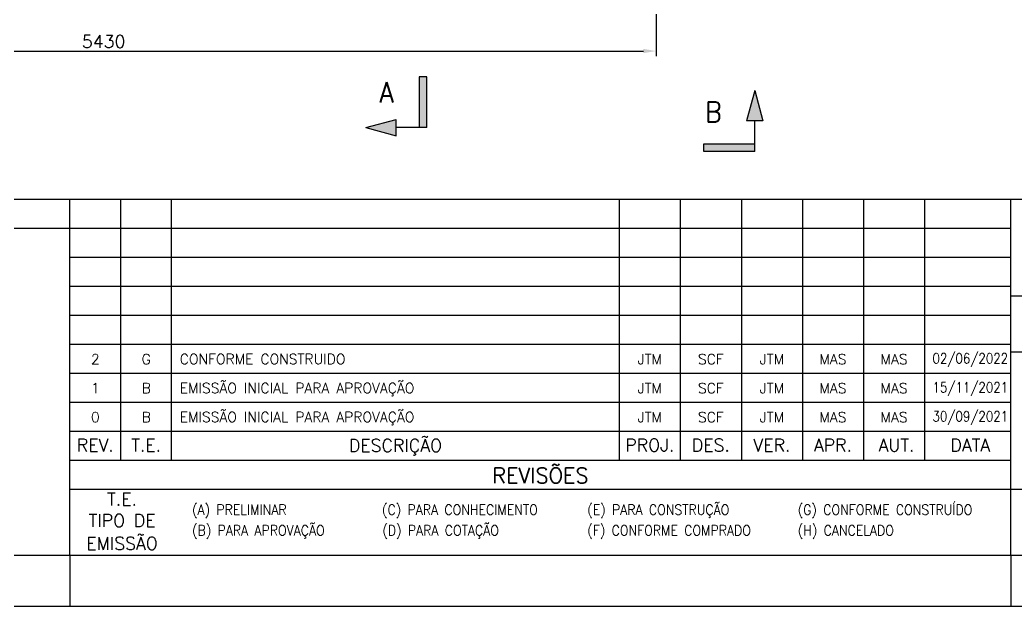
# Model space of a CAD drawing. Extents: x 0 to 21025, y 0 to 14850.
# Drawn here: x 11530 to 16425, y 0 to 2882 of the extents above; entities that cross this region are included whole.
import ezdxf
from ezdxf.enums import TextEntityAlignment as Align

# ---------------------------------------------------------------- set-up
doc = ezdxf.new("R2010")
doc.units = 0
doc.header["$LTSCALE"] = 200
doc.header["$MEASUREMENT"] = 0
doc.header["$PDMODE"] = 35
doc.header["$PDSIZE"] = 5
for name, color, linetype in [('DIM', 1, 'Continuous'), ('FRL2', 2, 'Continuous'), ('FRL3', 3, 'Continuous'), ('FRL4', 4, 'Continuous'), ('FRL5', 5, 'Continuous'), ('FRL6', 6, 'Continuous'), ('FRL7', 7, 'Continuous'), ('FRR100', 4, 'Continuous'), ('FRR120', 5, 'Continuous'), ('FRR140', 5, 'Continuous'), ('FRR175', 1, 'Continuous'), ('FRR80', 3, 'Continuous'), ('M2', 2, 'Continuous'), ('M5', 5, 'Continuous')]:
    doc.layers.add(name, color=color, linetype=linetype)
doc.styles.add('150CL', font='ROMANS.shx', dxfattribs={"width": 0.9, "height": 600})
doc.styles.add('R100', font='romans.shx', dxfattribs={"height": 2.5})
doc.styles.add('R120', font='simplex.shx')
doc.styles.add('R140', font='simplex.shx', dxfattribs={"height": 3.5})
doc.styles.add('R80', font='simplex.shx', dxfattribs={"height": 2})
doc.styles.add('ROMANS', font='romans.shx')
doc.dimstyles.new('CEMI-1. 25', dxfattribs={"dimscale": 25, "dimtxt": 2.5, "dimasz": 2.5, "dimexe": 1, "dimexo": 1, "dimtad": 1, "dimdec": 0, "dimtxsty": 'ROMANS', "dimcen": 0, "dimclrd": 1, "dimclre": 1, "dimclrt": 3, "dimadec": 0, "dimazin": 2, "dimtfac": 1, "dimtdec": 0, "dimtmove": 0, "dimatfit": 3, "dimfxl": 1.25, "dimlwd": -1, "dimlwe": -1, "dimarcsym": 1})

# ---------------------------------------------------------------- blocks, each defined once
blk = doc.blocks.new('*D70')
at = {"layer": 'Defpoints', "color": 0, "transparency": 16777216}
for p in [(14656.1, 5222.3), (9225.7, 3865.5), (14656.1, 2728.8)]:
    blk.add_point(p, dxfattribs=at)
at = {"layer": 'DIM', "color": 1, "transparency": 16777216}
for p, q in [((14656.1, 5197.3), (14656.1, 2703.8)), ((9225.7, 3840.5), (9225.7, 2703.8)), ((9288.2, 2728.8), (14593.6, 2728.8))]:
    blk.add_line(p, q, dxfattribs=at)
for points in [[(9288.2, 2739.3), (9288.2, 2718.4), (9225.7, 2728.8)], [(14593.6, 2739.3), (14593.6, 2718.4), (14656.1, 2728.8)]]:
    blk.add_solid(points, dxfattribs=at)
at = {"layer": 'DIM', "color": 3, "transparency": 16777216, "insert": (11940.9, 2775.7), "char_height": 62.5, "attachment_point": 5, "style": 'ROMANS'}
blk.add_mtext('5430', dxfattribs=at)
blk = doc.blocks.new('A1')
at = {"layer": 'FRL2'}
for p, q in [((471, 10), (471, 0)), ((656, 10), (656, 0))]:
    blk.add_line(p, q, dxfattribs=at)
at = {"layer": 'FRL3', "linetype": 'Continuous'}
for p, q in [((481, 28.7), (481, 80)), ((491, 28.7), (491, 80)), ((579, 80), (579, 28.7)), ((591, 80), (591, 28.7)), ((603, 80), (603, 28.7)), ((615, 80), (615, 28.7)), ((627, 80), (627, 28.7)), ((639, 80), (639, 28.7))]:
    blk.add_line(p, q, dxfattribs=at)
at = {"layer": 'FRL4', "linetype": 'Continuous'}
for p, q in [((25, 74.3), (471, 74.3)), ((471, 34.4), (656, 34.4)), ((471, 28.7), (656, 28.7)), ((471, 23), (656, 23))]:
    blk.add_line(p, q, dxfattribs=at)
at = {"layer": 'FRL5'}
for p, q in [((25, 80), (831, 80)), ((656, 61), (831, 61)), ((656, 50), (831, 50)), ((656, 23), (831, 23))]:
    blk.add_line(p, q, dxfattribs=at)
at = {"layer": 'FRL5', "linetype": 'Continuous'}
for p, q in [((471, 10), (471, 80)), ((656, 10), (656, 80))]:
    blk.add_line(p, q, dxfattribs=at)
at = {"layer": 'FRL6', "linetype": 'Continuous'}
blk.add_line((25, 10), (831, 10), dxfattribs=at)
at = {"layer": 'FRL7', "linetype": 'Continuous'}
for p, q in [((471, 74.3), (656, 74.3)), ((471, 68.6), (656, 68.6)), ((471, 62.9), (656, 62.9)), ((471, 57.2), (656, 57.2)), ((471, 51.5), (656, 51.5)), ((471, 45.8), (656, 45.8)), ((471, 40.1), (656, 40.1)), ((0, 0), (841, 0))]:
    blk.add_line(p, q, dxfattribs=at)
at = {"layer": 'FRR100', "style": 'R100'}
for s, p in [('DESCRIÇÃO', (535, 31.55)), ('REV.', (476, 31.66)), ('T.E.', (486, 31.66)), ('PROJ.', (585, 31.66)), ('DES.', (597, 31.66)), ('VER.', (609, 31.66)), ('APR.', (621, 31.66)), ('AUT.', (633.5, 31.66)), ('DATA', (648, 31.66)), ('T.E.', (481.26, 21.02)), ('TIPO DE', (481.26, 16.82)), ('EMISSÃO', (481.26, 12.66))]:
    blk.add_text(s, height=2.5, dxfattribs=at).set_placement(p, align=Align.MIDDLE)
at = {"layer": 'FRR120', "style": 'R120'}
blk.add_text('REVISÕES', height=3, dxfattribs=at).set_placement((563.5, 26.08), align=Align.MIDDLE)
for tag, p in [('FASE_DO_PROJETO', (659, 46.29)), ('ÁREA_E/OU_SUBÁREA', (659, 40.79)), ('TÍTULO_DO_DESENHO', (659, 35.29)), ('SUBTÍTULO_1_DO_DESENHO', (659, 29.79)), ('SUBTÍTULO_2_DO_DESENHO', (659, 24.29))]:
    blk.add_attdef(tag, p, '', height=3, dxfattribs=at)
at = {"layer": 'FRR140', "style": 'R140', "width": 0.91}
for tag, p in [('ESCALA', (671, 14.35)), ('REVISÃO', (823.5, 14.68))]:
    blk.add_attdef(tag, text='', height=3.5, dxfattribs=at).set_placement(p, align=Align.MIDDLE)
for tag, p in [('NÚMERO_DA_CONTRATADA', (687.72, 12.6)), ('NUMERO_CBMM', (752.89, 12.6))]:
    blk.add_attdef(tag, p, '', height=3.5, dxfattribs=at)
at = {"layer": 'FRR175', "style": 'R120'}
for tag, p in [('CLASSIFICAÇÃO', (811.83, 67.73)), ('PROJETO', (716.31, 53.59)), ('N_PROJ_SE', (793.5, 53.59)), ('SE', (820.69, 53.59))]:
    blk.add_attdef(tag, text='', height=3, dxfattribs=at).set_placement(p, align=Align.MIDDLE_CENTER)
at = {"layer": 'FRR80', "style": 'R80', "width": 0.9}
for s, p in [('(A) PRELIMINAR', (495.02, 17.95)), ('(C) PARA CONHECIMENTO', (532.36, 17.95)), ('(E) PARA CONSTRUÇÃO', (572.71, 17.95)), ('(G) CONFORME CONSTRUÍDO', (614.08, 17.95)), ('(B) PARA APROVAÇÃO', (495.02, 13.89)), ('(D) PARA COTAÇÃO', (532.43, 13.89)), ('(F) CONFORME COMPRADO', (572.71, 13.89)), ('(H) CANCELADO', (614.08, 13.89))]:
    blk.add_text(s, height=2, dxfattribs=at).set_placement(p)
at = {"layer": 'FRR80', "style": 'R80'}
for p in [(492.61, 76.08), (492.61, 70.38), (492.61, 64.68), (492.61, 58.98), (492.61, 53.28), (492.61, 47.58), (492.61, 41.88), (492.61, 36.18)]:
    blk.add_attdef('DESCRIÇÃO_DA_REVISÃO', p, '', height=2, dxfattribs=at)
for tag, p in [('8A_REV', (476, 77.07)), ('EMIS.', (486, 77.07)), ('PROJ.', (585, 77.07)), ('DES.', (597, 77.07)), ('VER.', (609, 77.07)), ('APR.', (621, 77.07)), ('AUT.', (633.01, 77.07)), ('7A_REV', (476, 71.37)), ('EMIS.', (486, 71.37)), ('PROJ.', (585, 71.37)), ('DES.', (597, 71.37)), ('VER.', (609, 71.37)), ('APR.', (621, 71.37)), ('AUT.', (633.01, 71.37)), ('6A_REV', (476, 65.67)), ('EMIS.', (486, 65.67)), ('PROJ.', (585, 65.67)), ('DES.', (597, 65.67)), ('VER.', (609, 65.67)), ('APR.', (621, 65.67)), ('AUT.', (633.01, 65.67)), ('5A_REV', (476, 59.97)), ('EMIS.', (486, 59.97)), ('PROJ.', (585, 59.97)), ('DES.', (597, 59.97)), ('VER.', (609, 59.97)), ('APR.', (621, 59.97)), ('AUT.', (633.01, 59.97)), ('4A_REV', (476, 54.27)), ('EMIS.', (486, 54.27)), ('PROJ.', (585, 54.27)), ('DES.', (597, 54.27)), ('VER.', (609, 54.27)), ('APR.', (621, 54.27)), ('AUT.', (633.01, 54.27)), ('3A_REV', (476, 48.57)), ('EMIS.', (486, 48.57)), ('PROJ.', (585, 48.57)), ('DES.', (597, 48.57)), ('VER.', (609, 48.57)), ('APR.', (621, 48.57)), ('AUT.', (633.01, 48.57)), ('2A_REV', (476, 42.87)), ('EMIS.', (486, 42.87)), ('PROJ.', (585, 42.87)), ('DES.', (597, 42.87)), ('VER.', (609, 42.87)), ('APR.', (621, 42.87)), ('AUT.', (633.01, 42.87)), ('1a_REV', (476, 37.17)), ('EMIS.', (486, 37.17)), ('PROJ.', (585, 37.17)), ('DES.', (597, 37.17)), ('VER.', (609, 37.17)), ('APR.', (621, 37.17)), ('AUT.', (633.01, 37.17))]:
    blk.add_attdef(tag, text='', height=2, dxfattribs=at).set_placement(p, align=Align.MIDDLE)
at = {"layer": 'FRR80', "style": 'R80', "width": 0.85}
for p in [(648, 77.07), (648, 71.37), (648, 65.67), (648, 59.97), (648, 54.27), (648, 48.57), (648, 42.87), (648, 37.17)]:
    blk.add_attdef('DATA', text='', height=2, dxfattribs=at).set_placement(p, align=Align.MIDDLE)

msp = doc.modelspace()

# ---------------------------------------------------------------- linework, layer by layer
at = {"layer": 'M5'}
for p, q in [((13491.5, 2602.8), (13491.5, 2352.8)), ((13529, 2602.8), (13491.5, 2602.8)), ((13529, 2352.8), (13529, 2602.8)), ((15141.1, 2535.2), (15100.9, 2385.2)), ((15141.1, 2535.2), (15181.3, 2385.2)), ((13229, 2352.8), (13379, 2393)), ((13229, 2352.8), (13379, 2312.6)), ((13379, 2312.6), (13379, 2393)), ((13529, 2352.8), (13379, 2352.8)), ((15181.3, 2385.2), (15100.9, 2385.2)), ((15141.1, 2235.2), (15141.1, 2385.2)), ((14891.1, 2272.7), (15141.1, 2272.7)), ((14891.1, 2235.2), (14891.1, 2272.7)), ((15141.1, 2235.2), (14891.1, 2235.2))]:
    msp.add_line(p, q, dxfattribs=at)
for points in [[(13529, 2352.8), (13529, 2602.8), (13491.5, 2352.8), (13491.5, 2602.8)], [(15181.3, 2385.2), (15141.1, 2535.2), (15100.9, 2385.2)], [(13379, 2312.6), (13229, 2352.8), (13379, 2393)], [(15141.1, 2235.2), (14891.1, 2235.2), (15141.1, 2272.7), (14891.1, 2272.7)]]:
    msp.add_solid(points, dxfattribs=at)

# ---------------------------------------------------------------- block references
at = {"layer": 'M2'}
ref = msp.add_blockref('A1', (0, 0), dxfattribs=dict(at, xscale=25, yscale=25, zscale=25))
ref.add_attrib('1a_REV', '0', dxfattribs={"layer": 'FRR80', "height": 50, "style": 'R80'}).set_placement((11900, 929.2), align=Align.MIDDLE)
ref.add_attrib('EMIS.', 'B', dxfattribs={"layer": 'FRR80', "height": 50, "style": 'R80'}).set_placement((12150, 929.2), align=Align.MIDDLE)
ref.add_attrib('DESCRIÇÃO_DA_REVISÃO', 'EMISSÃO INICIAL PARA APROVAÇÃO', (12315.1, 904.5), dxfattribs={"layer": 'FRR80', "height": 50, "style": 'R80'})
ref.add_attrib('PROJ.', 'JTM', dxfattribs={"layer": 'FRR80', "height": 50, "style": 'R80'}).set_placement((14625, 929.2), align=Align.MIDDLE)
ref.add_attrib('DES.', 'SCF', dxfattribs={"layer": 'FRR80', "height": 50, "style": 'R80'}).set_placement((14925, 929.2), align=Align.MIDDLE)
ref.add_attrib('VER.', 'JTM', dxfattribs={"layer": 'FRR80', "height": 50, "style": 'R80'}).set_placement((15225, 929.2), align=Align.MIDDLE)
ref.add_attrib('APR.', 'MAS', dxfattribs={"layer": 'FRR80', "height": 50, "style": 'R80'}).set_placement((15525, 929.2), align=Align.MIDDLE)
ref.add_attrib('AUT.', 'MAS', dxfattribs={"layer": 'FRR80', "height": 50, "style": 'R80'}).set_placement((15825.3, 929.2), align=Align.MIDDLE)
ref.add_attrib('DATA', '30/09/2021', dxfattribs={"layer": 'FRR80', "height": 50, "style": 'R80', "width": 0.85}).set_placement((16200, 929.2), align=Align.MIDDLE)
ref.add_attrib('2A_REV', '1', dxfattribs={"layer": 'FRR80', "height": 50, "style": 'R80'}).set_placement((11900, 1071.7), align=Align.MIDDLE)
ref.add_attrib('EMIS.', 'B', dxfattribs={"layer": 'FRR80', "height": 50, "style": 'R80'}).set_placement((12150, 1071.7), align=Align.MIDDLE)
ref.add_attrib('DESCRIÇÃO_DA_REVISÃO', 'EMISSÃO INICIAL PARA APROVAÇÃO', (12315.1, 1047), dxfattribs={"layer": 'FRR80', "height": 50, "style": 'R80'})
ref.add_attrib('PROJ.', 'JTM', dxfattribs={"layer": 'FRR80', "height": 50, "style": 'R80'}).set_placement((14625, 1071.7), align=Align.MIDDLE)
ref.add_attrib('DES.', 'SCF', dxfattribs={"layer": 'FRR80', "height": 50, "style": 'R80'}).set_placement((14925, 1071.7), align=Align.MIDDLE)
ref.add_attrib('VER.', 'JTM', dxfattribs={"layer": 'FRR80', "height": 50, "style": 'R80'}).set_placement((15225, 1071.7), align=Align.MIDDLE)
ref.add_attrib('APR.', 'MAS', dxfattribs={"layer": 'FRR80', "height": 50, "style": 'R80'}).set_placement((15525, 1071.7), align=Align.MIDDLE)
ref.add_attrib('AUT.', 'MAS', dxfattribs={"layer": 'FRR80', "height": 50, "style": 'R80'}).set_placement((15825.3, 1071.7), align=Align.MIDDLE)
ref.add_attrib('DATA', '15/11/2021', dxfattribs={"layer": 'FRR80', "height": 50, "style": 'R80', "width": 0.85}).set_placement((16200, 1071.7), align=Align.MIDDLE)
ref.add_attrib('3A_REV', '2', dxfattribs={"layer": 'FRR80', "height": 50, "style": 'R80'}).set_placement((11900, 1214.2), align=Align.MIDDLE)
ref.add_attrib('EMIS.', 'G', dxfattribs={"layer": 'FRR80', "height": 50, "style": 'R80'}).set_placement((12150, 1214.2), align=Align.MIDDLE)
ref.add_attrib('DESCRIÇÃO_DA_REVISÃO', 'CONFORME CONSTRUIDO', (12315.1, 1189.5), dxfattribs={"layer": 'FRR80', "height": 50, "style": 'R80'})
ref.add_attrib('PROJ.', 'JTM', dxfattribs={"layer": 'FRR80', "height": 50, "style": 'R80'}).set_placement((14625, 1214.2), align=Align.MIDDLE)
ref.add_attrib('DES.', 'SCF', dxfattribs={"layer": 'FRR80', "height": 50, "style": 'R80'}).set_placement((14925, 1214.2), align=Align.MIDDLE)
ref.add_attrib('VER.', 'JTM', dxfattribs={"layer": 'FRR80', "height": 50, "style": 'R80'}).set_placement((15225, 1214.2), align=Align.MIDDLE)
ref.add_attrib('APR.', 'MAS', dxfattribs={"layer": 'FRR80', "height": 50, "style": 'R80'}).set_placement((15525, 1214.2), align=Align.MIDDLE)
ref.add_attrib('AUT.', 'MAS', dxfattribs={"layer": 'FRR80', "height": 50, "style": 'R80'}).set_placement((15825.3, 1214.2), align=Align.MIDDLE)
ref.add_attrib('DATA', '02/06/2022', dxfattribs={"layer": 'FRR80', "height": 50, "style": 'R80', "width": 0.85}).set_placement((16200, 1214.2), align=Align.MIDDLE)

# ---------------------------------------------------------------- texts
at = {"layer": 'M5', "style": '150CL', "width": 0.9}
for s, p in [('A', (13296, 2475.7)), ('B', (14897, 2379.9))]:
    msp.add_text(s, height=100, dxfattribs=at).set_placement(p)

# ---------------------------------------------------------------- dimensions: what is measured, and where the dimension line sits
at = {"layer": 'DIM'}
dim = msp.add_linear_dim(base=(14656.1, 2728.8), p1=(9225.7, 3865.5), p2=(14656.1, 5222.3), dimstyle='CEMI-1. 25', dxfattribs=at)
dim.commit()
dim.dimension.update_dxf_attribs({"geometry": '*D70', "text_midpoint": (11940.9, 2775.7)})

doc.saveas('drawing.dxf')
